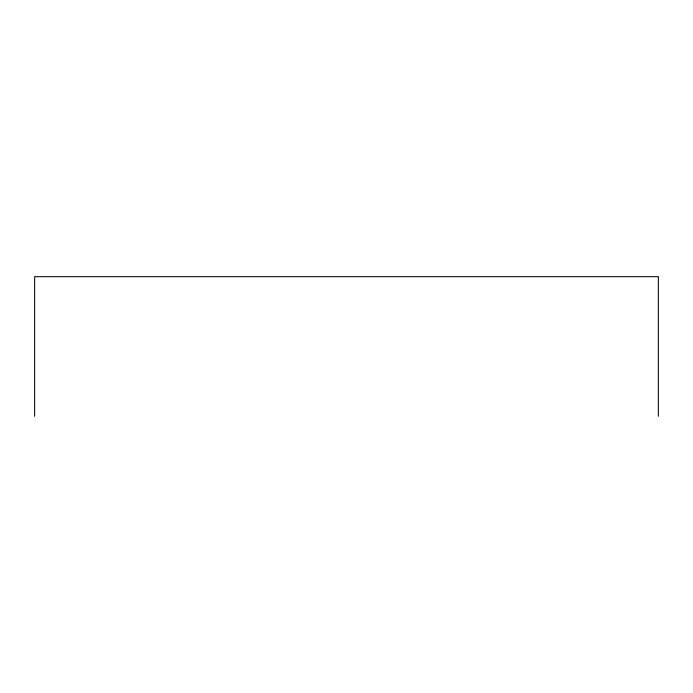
<?xml version="1.0" encoding="UTF-8"?>
<svg xmlns="http://www.w3.org/2000/svg" width="693" height="693" viewBox="0 0 693 693"><rect width="100%" height="100%" fill="white"/><g stroke="black" fill="none" stroke-linecap="round" stroke-linejoin="round"><path stroke-width="1.04" d="M658.35 416.32L658.35 276.68L34.65 276.68L34.65 416.32"/></g></svg>
